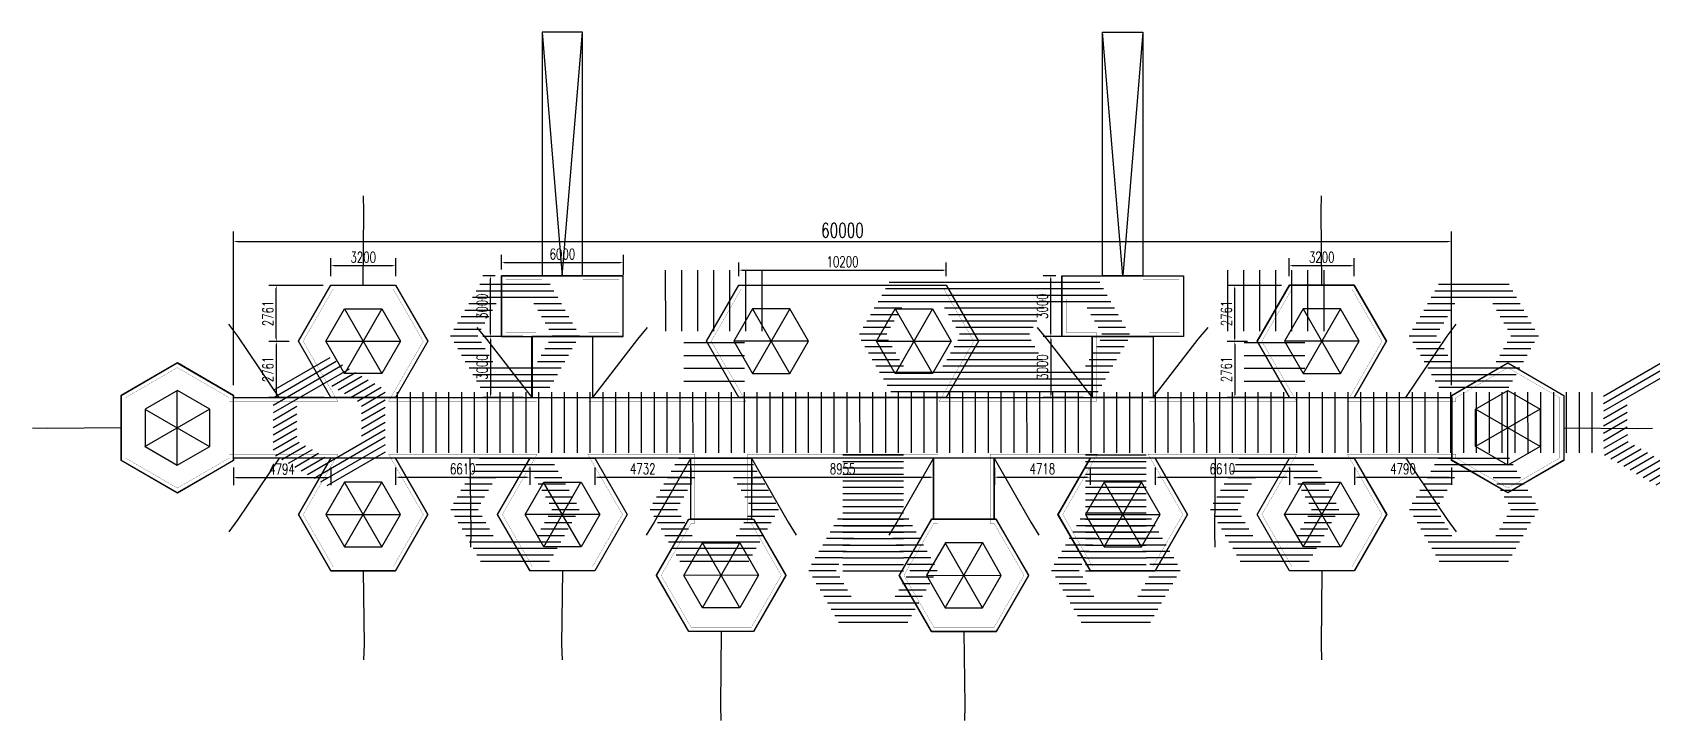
# Model space of a CAD drawing. Header units: millimetres. Extents: x -1825427 to -664413, y 1443096 to 1668257.
# Drawn here: x -1145655 to -1065862, y 1528404 to 1562336 of the extents above; entities that cross this region are included whole.
import ezdxf

# ---------------------------------------------------------------- set-up
doc = ezdxf.new("R2010")
doc.units = ezdxf.units.MM
doc.header["$LTSCALE"] = 10
doc.layers.get('0').update_dxf_attribs({"linetype": 'CONTINUOUS'})
doc.layers.get('DEFPOINTS').update_dxf_attribs({"linetype": 'CONTINUOUS'})
for name, color, linetype in [('1-A-铁板-实线', 7, 'CONTINUOUS'), ('TG_SUNTESTE', 7, 'CONTINUOUS'), ('W-PLASTIC_RAILINGS塑木栏杆', 6, 'CONTINUOUS'), ('W-STEEL_FRAME钢架', 3, 'CONTINUOUS'), ('景观-构筑物(需深化）', 214, 'CONTINUOUS')]:
    doc.layers.add(name, color=color, linetype=linetype)
doc.styles.add('STANDARD_T3', font='simplex.shx', dxfattribs={"width": 0.7, "bigfont": 'gbcbig.shx'})
doc.dimstyles.new('W&&150', dxfattribs={"dimtxt": 525, "dimasz": 150, "dimexe": 375, "dimexo": 450, "dimgap": 150, "dimtad": 1, "dimdec": 0, "dimzin": 0, "dimdsep": 46, "dimtxsty": 'STANDARD_T3', "dimcen": 0.09, "dimclrd": 1, "dimclre": 1, "dimclrt": 7, "dimazin": 2, "dimtfac": 1, "dimtdec": 0, "dimtix": 1, "dimtmove": 2, "dimatfit": 3, "dimfxl": 100, "dimtolj": 1, "dimtzin": 0, "dimarcsym": 0})
doc.dimstyles.new('W&&200', dxfattribs={"dimtxt": 700, "dimasz": 200, "dimexe": 500, "dimexo": 600, "dimgap": 200, "dimtad": 1, "dimdec": 0, "dimzin": 0, "dimdsep": 46, "dimtxsty": 'STANDARD_T3', "dimcen": 0.09, "dimclrd": 1, "dimclre": 1, "dimclrt": 7, "dimazin": 2, "dimtfac": 1, "dimtdec": 0, "dimtix": 1, "dimtmove": 2, "dimatfit": 3, "dimfxl": 100, "dimtolj": 1, "dimtzin": 0, "dimarcsym": 0})
pattern_1 = [(267.96823, (4079397.2, -1254973.9), (634.60079, -22.51308), [])]
pattern_2 = [(267.9682, (1604742.94, 1030192.98), (317.3004, -11.2565), [])]
pattern_3 = [(267.9682, (1609792.02, 1010845.88), (317.3004, -11.2565), [])]
pattern_4 = [(267.96823, (1612511.82, 1002894.45), (317.3004, -11.2565), [])]
pattern_5 = [(267.96823, (1612719.23, 1008740.77), (317.3004, -11.2565), [])]
pattern_6 = [(177.9682, (1600245.8, 1030352.5), (-28.141, -793.251), [])]

# ---------------------------------------------------------------- blocks, each defined once
blk = doc.blocks.new('mz')
blk.add_line((-3374, 1365), (-4060, 1670))
at = {"layer": 'DEFPOINTS', "color": 0}
blk.add_lwpolyline([(0, 0), (-3374, 1365)], dxfattribs=at)
blk = doc.blocks.new('*D2069')
at = {"layer": 'DEFPOINTS', "color": 0, "transparency": 16777216}
for p in [(-1075759, 1552026), (-1135759, 1544336, 5849), (-1075759, 1544336, 5849)]:
    blk.add_point(p, dxfattribs=at)
at = {"layer": 'W-STEEL_FRAME钢架', "color": 1, "lineweight": -2, "transparency": 16777216}
for p, q in [((-1135759, 1544936), (-1135759, 1552526)), ((-1135559, 1552026), (-1075959, 1552026)), ((-1075759, 1544936), (-1075759, 1552526))]:
    blk.add_line(p, q, dxfattribs=at)
at = {"layer": 'W-STEEL_FRAME钢架', "color": 1, "transparency": 16777216}
for points in [[(-1135559, 1552059), (-1135559, 1551992), (-1135759, 1552026)], [(-1075959, 1552059), (-1075959, 1551992), (-1075759, 1552026)]]:
    blk.add_solid(points, dxfattribs=at)
at = {"layer": 'W-STEEL_FRAME钢架', "color": 7, "transparency": 16777216, "insert": (-1105759, 1552576), "char_height": 700, "attachment_point": 5, "style": 'STANDARD_T3'}
blk.add_mtext('\\A1;60000', dxfattribs=at)
blk = doc.blocks.new('*D2007')
at = {"layer": 'DEFPOINTS', "color": 0, "transparency": 16777216}
for p in [(-1127763, 1550835), (-1130963, 1549859, 5849), (-1127763, 1549859, 5849)]:
    blk.add_point(p, dxfattribs=at)
at = {"layer": 'W-STEEL_FRAME钢架', "color": 1, "lineweight": -2, "transparency": 16777216}
for p, q in [((-1130963, 1550309), (-1130963, 1551210)), ((-1127763, 1550309), (-1127763, 1551210)), ((-1130813, 1550835), (-1127913, 1550835))]:
    blk.add_line(p, q, dxfattribs=at)
at = {"layer": 'W-STEEL_FRAME钢架', "color": 1, "transparency": 16777216}
for points in [[(-1130813, 1550860), (-1130813, 1550810), (-1130963, 1550835)], [(-1127913, 1550860), (-1127913, 1550810), (-1127763, 1550835)]]:
    blk.add_solid(points, dxfattribs=at)
at = {"layer": 'W-STEEL_FRAME钢架', "color": 7, "transparency": 16777216, "insert": (-1129363, 1551247), "char_height": 525, "attachment_point": 5, "style": 'STANDARD_T3'}
blk.add_mtext('\\A1;3200', dxfattribs=at)
blk = doc.blocks.new('*D2008')
at = {"layer": 'DEFPOINTS', "color": 0, "transparency": 16777216}
for p in [(-1133644, 1549859), (-1130886, 1549859, 5849), (-1132563, 1547097, 5849)]:
    blk.add_point(p, dxfattribs=at)
at = {"layer": 'W-STEEL_FRAME钢架', "color": 1, "lineweight": -2, "transparency": 16777216}
for p, q in [((-1131336, 1549859), (-1134019, 1549859)), ((-1133644, 1547247), (-1133644, 1549709)), ((-1133013, 1547097), (-1134019, 1547097))]:
    blk.add_line(p, q, dxfattribs=at)
at = {"layer": 'W-STEEL_FRAME钢架', "color": 1, "transparency": 16777216}
for points in [[(-1133669, 1549709), (-1133619, 1549709), (-1133644, 1549859)], [(-1133669, 1547247), (-1133619, 1547247), (-1133644, 1547097)]]:
    blk.add_solid(points, dxfattribs=at)
at = {"layer": 'W-STEEL_FRAME钢架', "color": 7, "transparency": 16777216, "insert": (-1134057, 1548478), "char_height": 525, "attachment_point": 5, "rotation": 90, "style": 'STANDARD_T3'}
blk.add_mtext('\\A1;2761', dxfattribs=at)
blk = doc.blocks.new('*D2009')
at = {"layer": 'DEFPOINTS', "color": 0, "transparency": 16777216}
for p in [(-1132563, 1547097, 5849), (-1133644, 1544336), (-1130837, 1544336, 5849)]:
    blk.add_point(p, dxfattribs=at)
at = {"layer": 'W-STEEL_FRAME钢架', "color": 1, "lineweight": -2, "transparency": 16777216}
for p, q in [((-1133013, 1547097), (-1134019, 1547097)), ((-1133644, 1546947), (-1133644, 1544486)), ((-1131287, 1544336), (-1134019, 1544336))]:
    blk.add_line(p, q, dxfattribs=at)
at = {"layer": 'W-STEEL_FRAME钢架', "color": 1, "transparency": 16777216}
for points in [[(-1133669, 1546947), (-1133619, 1546947), (-1133644, 1547097)], [(-1133669, 1544486), (-1133619, 1544486), (-1133644, 1544336)]]:
    blk.add_solid(points, dxfattribs=at)
at = {"layer": 'W-STEEL_FRAME钢架', "color": 7, "transparency": 16777216, "insert": (-1134057, 1545717), "char_height": 525, "attachment_point": 5, "rotation": 90, "style": 'STANDARD_T3'}
blk.add_mtext('\\A1;2761', dxfattribs=at)
blk = doc.blocks.new('*D2010')
at = {"layer": 'DEFPOINTS', "color": 0, "transparency": 16777216}
for p in [(-1121052, 1547336, 5849), (-1123095, 1544336), (-1121039, 1544336, 5849)]:
    blk.add_point(p, dxfattribs=at)
at = {"layer": 'W-STEEL_FRAME钢架', "color": 1, "lineweight": -2, "transparency": 16777216}
for p, q in [((-1121502, 1547336), (-1123470, 1547336)), ((-1123095, 1547186), (-1123095, 1544486)), ((-1121489, 1544336), (-1123470, 1544336))]:
    blk.add_line(p, q, dxfattribs=at)
at = {"layer": 'W-STEEL_FRAME钢架', "color": 1, "transparency": 16777216}
for points in [[(-1123120, 1547186), (-1123070, 1547186), (-1123095, 1547336)], [(-1123120, 1544486), (-1123070, 1544486), (-1123095, 1544336)]]:
    blk.add_solid(points, dxfattribs=at)
at = {"layer": 'W-STEEL_FRAME钢架', "color": 7, "transparency": 16777216, "insert": (-1123508, 1545836), "char_height": 525, "attachment_point": 5, "rotation": 90, "style": 'STANDARD_T3'}
blk.add_mtext('\\A1;3000', dxfattribs=at)
blk = doc.blocks.new('*D2011')
at = {"layer": 'DEFPOINTS', "color": 0, "transparency": 16777216}
for p in [(-1123095, 1550336), (-1122408, 1550336, 5849), (-1122486, 1547336)]:
    blk.add_point(p, dxfattribs=at)
at = {"layer": 'W-STEEL_FRAME钢架', "color": 1, "lineweight": -2, "transparency": 16777216}
for p, q in [((-1122858, 1550336), (-1123470, 1550336)), ((-1123095, 1547486), (-1123095, 1550186)), ((-1122936, 1547336), (-1123470, 1547336))]:
    blk.add_line(p, q, dxfattribs=at)
at = {"layer": 'W-STEEL_FRAME钢架', "color": 1, "transparency": 16777216}
for points in [[(-1123120, 1550186), (-1123070, 1550186), (-1123095, 1550336)], [(-1123120, 1547486), (-1123070, 1547486), (-1123095, 1547336)]]:
    blk.add_solid(points, dxfattribs=at)
at = {"layer": 'W-STEEL_FRAME钢架', "color": 7, "transparency": 16777216, "insert": (-1123508, 1548836), "char_height": 525, "attachment_point": 5, "rotation": 90, "style": 'STANDARD_T3'}
blk.add_mtext('\\A1;3000', dxfattribs=at)
blk = doc.blocks.new('*D2012')
at = {"layer": 'DEFPOINTS', "color": 0, "transparency": 16777216}
for p in [(-1116552, 1550992), (-1122552, 1550189, 5849), (-1116552, 1549935, 5849)]:
    blk.add_point(p, dxfattribs=at)
at = {"layer": 'W-STEEL_FRAME钢架', "color": 1, "lineweight": -2, "transparency": 16777216}
for p, q in [((-1122552, 1550639), (-1122552, 1551367)), ((-1116552, 1550385), (-1116552, 1551367)), ((-1122402, 1550992), (-1116702, 1550992))]:
    blk.add_line(p, q, dxfattribs=at)
at = {"layer": 'W-STEEL_FRAME钢架', "color": 1, "transparency": 16777216}
for points in [[(-1122402, 1551017), (-1122402, 1550967), (-1122552, 1550992)], [(-1116702, 1551017), (-1116702, 1550967), (-1116552, 1550992)]]:
    blk.add_solid(points, dxfattribs=at)
at = {"layer": 'W-STEEL_FRAME钢架', "color": 7, "transparency": 16777216, "insert": (-1119552, 1551404), "char_height": 525, "attachment_point": 5, "style": 'STANDARD_T3'}
blk.add_mtext('\\A1;6000', dxfattribs=at)
blk = doc.blocks.new('*D2013')
at = {"layer": 'DEFPOINTS', "color": 0, "transparency": 16777216}
for p in [(-1100657, 1550614), (-1110857, 1549859, 5849), (-1100657, 1549859, 5849)]:
    blk.add_point(p, dxfattribs=at)
at = {"layer": 'W-STEEL_FRAME钢架', "color": 1, "lineweight": -2, "transparency": 16777216}
for p, q in [((-1110857, 1550309), (-1110857, 1550989)), ((-1110707, 1550614), (-1100807, 1550614)), ((-1100657, 1550309), (-1100657, 1550989))]:
    blk.add_line(p, q, dxfattribs=at)
at = {"layer": 'W-STEEL_FRAME钢架', "color": 1, "transparency": 16777216}
for points in [[(-1110707, 1550639), (-1110707, 1550589), (-1110857, 1550614)], [(-1100807, 1550639), (-1100807, 1550589), (-1100657, 1550614)]]:
    blk.add_solid(points, dxfattribs=at)
at = {"layer": 'W-STEEL_FRAME钢架', "color": 7, "transparency": 16777216, "insert": (-1105757, 1551027), "char_height": 525, "attachment_point": 5, "style": 'STANDARD_T3'}
blk.add_mtext('\\A1;10200', dxfattribs=at)
blk = doc.blocks.new('*D2014')
at = {"layer": 'DEFPOINTS', "color": 0, "transparency": 16777216}
for p in [(-1080557, 1550835), (-1083757, 1549859, 5849), (-1080557, 1549859, 5849)]:
    blk.add_point(p, dxfattribs=at)
at = {"layer": 'W-STEEL_FRAME钢架', "color": 1, "lineweight": -2, "transparency": 16777216}
for p, q in [((-1083757, 1550309), (-1083757, 1551210)), ((-1080557, 1550309), (-1080557, 1551210)), ((-1083607, 1550835), (-1080707, 1550835))]:
    blk.add_line(p, q, dxfattribs=at)
at = {"layer": 'W-STEEL_FRAME钢架', "color": 1, "transparency": 16777216}
for points in [[(-1083607, 1550860), (-1083607, 1550810), (-1083757, 1550835)], [(-1080707, 1550860), (-1080707, 1550810), (-1080557, 1550835)]]:
    blk.add_solid(points, dxfattribs=at)
at = {"layer": 'W-STEEL_FRAME钢架', "color": 7, "transparency": 16777216, "insert": (-1082157, 1551247), "char_height": 525, "attachment_point": 5, "style": 'STANDARD_T3'}
blk.add_mtext('\\A1;3200', dxfattribs=at)
blk = doc.blocks.new('*D2015')
at = {"layer": 'DEFPOINTS', "color": 0, "transparency": 16777216}
for p in [(-1086438, 1549859), (-1083680, 1549859, 5849), (-1085355, 1547098, 5849)]:
    blk.add_point(p, dxfattribs=at)
at = {"layer": 'W-STEEL_FRAME钢架', "color": 1, "lineweight": -2, "transparency": 16777216}
for p, q in [((-1084130, 1549859), (-1086813, 1549859)), ((-1086438, 1547248), (-1086438, 1549709)), ((-1085805, 1547098), (-1086813, 1547098))]:
    blk.add_line(p, q, dxfattribs=at)
at = {"layer": 'W-STEEL_FRAME钢架', "color": 1, "transparency": 16777216}
for points in [[(-1086463, 1549709), (-1086413, 1549709), (-1086438, 1549859)], [(-1086463, 1547248), (-1086413, 1547248), (-1086438, 1547098)]]:
    blk.add_solid(points, dxfattribs=at)
at = {"layer": 'W-STEEL_FRAME钢架', "color": 7, "transparency": 16777216, "insert": (-1086851, 1548478), "char_height": 525, "attachment_point": 5, "rotation": 90, "style": 'STANDARD_T3'}
blk.add_mtext('\\A1;2761', dxfattribs=at)
blk = doc.blocks.new('*D2016')
at = {"layer": 'DEFPOINTS', "color": 0, "transparency": 16777216}
for p in [(-1085355, 1547098, 5849), (-1086438, 1544337), (-1083631, 1544337, 5849)]:
    blk.add_point(p, dxfattribs=at)
at = {"layer": 'W-STEEL_FRAME钢架', "color": 1, "lineweight": -2, "transparency": 16777216}
for p, q in [((-1085805, 1547098), (-1086813, 1547098)), ((-1086438, 1546948), (-1086438, 1544487)), ((-1084081, 1544337), (-1086813, 1544337))]:
    blk.add_line(p, q, dxfattribs=at)
at = {"layer": 'W-STEEL_FRAME钢架', "color": 1, "transparency": 16777216}
for points in [[(-1086463, 1546948), (-1086413, 1546948), (-1086438, 1547098)], [(-1086463, 1544487), (-1086413, 1544487), (-1086438, 1544337)]]:
    blk.add_solid(points, dxfattribs=at)
at = {"layer": 'W-STEEL_FRAME钢架', "color": 7, "transparency": 16777216, "insert": (-1086851, 1545717), "char_height": 525, "attachment_point": 5, "rotation": 90, "style": 'STANDARD_T3'}
blk.add_mtext('\\A1;2761', dxfattribs=at)
blk = doc.blocks.new('*D2017')
at = {"layer": 'DEFPOINTS', "color": 0, "transparency": 16777216}
for p in [(-1093454, 1547337, 5849), (-1095497, 1544337), (-1093440, 1544337, 5849)]:
    blk.add_point(p, dxfattribs=at)
at = {"layer": 'W-STEEL_FRAME钢架', "color": 1, "lineweight": -2, "transparency": 16777216}
for p, q in [((-1093904, 1547337), (-1095872, 1547337)), ((-1095497, 1547187), (-1095497, 1544487)), ((-1093890, 1544337), (-1095872, 1544337))]:
    blk.add_line(p, q, dxfattribs=at)
at = {"layer": 'W-STEEL_FRAME钢架', "color": 1, "transparency": 16777216}
for points in [[(-1095522, 1547187), (-1095472, 1547187), (-1095497, 1547337)], [(-1095522, 1544487), (-1095472, 1544487), (-1095497, 1544337)]]:
    blk.add_solid(points, dxfattribs=at)
at = {"layer": 'W-STEEL_FRAME钢架', "color": 7, "transparency": 16777216, "insert": (-1095910, 1545837), "char_height": 525, "attachment_point": 5, "rotation": 90, "style": 'STANDARD_T3'}
blk.add_mtext('\\A1;3000', dxfattribs=at)
blk = doc.blocks.new('*D2018')
at = {"layer": 'DEFPOINTS', "color": 0, "transparency": 16777216}
for p in [(-1095497, 1550337), (-1094809, 1550337, 5849), (-1094888, 1547337)]:
    blk.add_point(p, dxfattribs=at)
at = {"layer": 'W-STEEL_FRAME钢架', "color": 1, "lineweight": -2, "transparency": 16777216}
for p, q in [((-1095259, 1550337), (-1095872, 1550337)), ((-1095497, 1547487), (-1095497, 1550187)), ((-1095338, 1547337), (-1095872, 1547337))]:
    blk.add_line(p, q, dxfattribs=at)
at = {"layer": 'W-STEEL_FRAME钢架', "color": 1, "transparency": 16777216}
for points in [[(-1095522, 1550187), (-1095472, 1550187), (-1095497, 1550337)], [(-1095522, 1547487), (-1095472, 1547487), (-1095497, 1547337)]]:
    blk.add_solid(points, dxfattribs=at)
at = {"layer": 'W-STEEL_FRAME钢架', "color": 7, "transparency": 16777216, "insert": (-1095910, 1548837), "char_height": 525, "attachment_point": 5, "rotation": 90, "style": 'STANDARD_T3'}
blk.add_mtext('\\A1;3000', dxfattribs=at)
blk = doc.blocks.new('*D2041')
at = {"layer": 'DEFPOINTS', "color": 0, "transparency": 16777216}
for p in [(-1135759, 1541336, 5849), (-1130965, 1541336, 5849), (-1130965, 1540394)]:
    blk.add_point(p, dxfattribs=at)
at = {"layer": 'W-STEEL_FRAME钢架', "color": 1, "lineweight": -2, "transparency": 16777216}
for p, q in [((-1135759, 1540886), (-1135759, 1540019)), ((-1130965, 1540886), (-1130965, 1540019)), ((-1135609, 1540394), (-1131115, 1540394))]:
    blk.add_line(p, q, dxfattribs=at)
at = {"layer": 'W-STEEL_FRAME钢架', "color": 1, "transparency": 16777216}
for points in [[(-1135609, 1540419), (-1135609, 1540369), (-1135759, 1540394)], [(-1131115, 1540419), (-1131115, 1540369), (-1130965, 1540394)]]:
    blk.add_solid(points, dxfattribs=at)
at = {"layer": 'W-STEEL_FRAME钢架', "color": 7, "transparency": 16777216, "insert": (-1133362, 1540806), "char_height": 525, "attachment_point": 5, "style": 'STANDARD_T3'}
blk.add_mtext('\\A1;4794', dxfattribs=at)
blk = doc.blocks.new('*D2042')
at = {"layer": 'DEFPOINTS', "color": 0, "transparency": 16777216}
for p in [(-1127765, 1541336, 5849), (-1121155, 1541336, 5849), (-1121155, 1540404)]:
    blk.add_point(p, dxfattribs=at)
at = {"layer": 'W-STEEL_FRAME钢架', "color": 1, "lineweight": -2, "transparency": 16777216}
for p, q in [((-1127765, 1540886), (-1127765, 1540029)), ((-1121155, 1540886), (-1121155, 1540029)), ((-1127615, 1540404), (-1121305, 1540404))]:
    blk.add_line(p, q, dxfattribs=at)
at = {"layer": 'W-STEEL_FRAME钢架', "color": 1, "transparency": 16777216}
for points in [[(-1127615, 1540429), (-1127615, 1540379), (-1127765, 1540404)], [(-1121305, 1540429), (-1121305, 1540379), (-1121155, 1540404)]]:
    blk.add_solid(points, dxfattribs=at)
at = {"layer": 'W-STEEL_FRAME钢架', "color": 7, "transparency": 16777216, "insert": (-1124460, 1540816), "char_height": 525, "attachment_point": 5, "style": 'STANDARD_T3'}
blk.add_mtext('\\A1;6610', dxfattribs=at)
blk = doc.blocks.new('*D2043')
at = {"layer": 'DEFPOINTS', "color": 0, "transparency": 16777216}
for p in [(-1110230, 1541336, 1834011849), (-1101275, 1541336, 5849), (-1101275, 1540404)]:
    blk.add_point(p, dxfattribs=at)
at = {"layer": 'W-STEEL_FRAME钢架', "color": 1, "lineweight": -2, "transparency": 16777216}
for p, q in [((-1110230, 1540886), (-1110230, 1540029)), ((-1101275, 1540886), (-1101275, 1540029)), ((-1110080, 1540404), (-1101425, 1540404))]:
    blk.add_line(p, q, dxfattribs=at)
at = {"layer": 'W-STEEL_FRAME钢架', "color": 1, "transparency": 16777216}
for points in [[(-1110080, 1540429), (-1110080, 1540379), (-1110230, 1540404)], [(-1101425, 1540429), (-1101425, 1540379), (-1101275, 1540404)]]:
    blk.add_solid(points, dxfattribs=at)
at = {"layer": 'W-STEEL_FRAME钢架', "color": 7, "transparency": 16777216, "insert": (-1105753, 1540816), "char_height": 525, "attachment_point": 5, "style": 'STANDARD_T3'}
blk.add_mtext('\\A1;8955', dxfattribs=at)
blk = doc.blocks.new('*D2044')
at = {"layer": 'DEFPOINTS', "color": 0, "transparency": 16777216}
for p in [(-1098275, 1541336, 5849), (-1093557, 1541336, 5849), (-1093557, 1540404)]:
    blk.add_point(p, dxfattribs=at)
at = {"layer": 'W-STEEL_FRAME钢架', "color": 1, "lineweight": -2, "transparency": 16777216}
for p, q in [((-1098275, 1540886), (-1098275, 1540029)), ((-1093557, 1540886), (-1093557, 1540029)), ((-1098125, 1540404), (-1093707, 1540404))]:
    blk.add_line(p, q, dxfattribs=at)
at = {"layer": 'W-STEEL_FRAME钢架', "color": 1, "transparency": 16777216}
for points in [[(-1098125, 1540429), (-1098125, 1540379), (-1098275, 1540404)], [(-1093707, 1540429), (-1093707, 1540379), (-1093557, 1540404)]]:
    blk.add_solid(points, dxfattribs=at)
at = {"layer": 'W-STEEL_FRAME钢架', "color": 7, "transparency": 16777216, "insert": (-1095916, 1540816), "char_height": 525, "attachment_point": 5, "style": 'STANDARD_T3'}
blk.add_mtext('\\A1;4718', dxfattribs=at)
blk = doc.blocks.new('*D2045')
at = {"layer": 'DEFPOINTS', "color": 0, "transparency": 16777216}
for p in [(-1090358, 1541336, 5849), (-1083747, 1541336, 5849), (-1083747, 1540404)]:
    blk.add_point(p, dxfattribs=at)
at = {"layer": 'W-STEEL_FRAME钢架', "color": 1, "lineweight": -2, "transparency": 16777216}
for p, q in [((-1090358, 1540886), (-1090358, 1540029)), ((-1083747, 1540886), (-1083747, 1540029)), ((-1090208, 1540404), (-1083897, 1540404))]:
    blk.add_line(p, q, dxfattribs=at)
at = {"layer": 'W-STEEL_FRAME钢架', "color": 1, "transparency": 16777216}
for points in [[(-1090208, 1540429), (-1090208, 1540379), (-1090358, 1540404)], [(-1083897, 1540429), (-1083897, 1540379), (-1083747, 1540404)]]:
    blk.add_solid(points, dxfattribs=at)
at = {"layer": 'W-STEEL_FRAME钢架', "color": 7, "transparency": 16777216, "insert": (-1087052, 1540816), "char_height": 525, "attachment_point": 5, "style": 'STANDARD_T3'}
blk.add_mtext('\\A1;6610', dxfattribs=at)
blk = doc.blocks.new('*D2046')
at = {"layer": 'DEFPOINTS', "color": 0, "transparency": 16777216}
for p in [(-1080548, 1541336, 5849), (-1075758, 1541336, 5849), (-1075758, 1540404)]:
    blk.add_point(p, dxfattribs=at)
at = {"layer": 'W-STEEL_FRAME钢架', "color": 1, "lineweight": -2, "transparency": 16777216}
for p, q in [((-1080548, 1540886), (-1080548, 1540029)), ((-1075758, 1540886), (-1075758, 1540029)), ((-1080398, 1540404), (-1075908, 1540404))]:
    blk.add_line(p, q, dxfattribs=at)
at = {"layer": 'W-STEEL_FRAME钢架', "color": 1, "transparency": 16777216}
for points in [[(-1080398, 1540429), (-1080398, 1540379), (-1080548, 1540404)], [(-1075908, 1540429), (-1075908, 1540379), (-1075758, 1540404)]]:
    blk.add_solid(points, dxfattribs=at)
at = {"layer": 'W-STEEL_FRAME钢架', "color": 7, "transparency": 16777216, "insert": (-1078153, 1540816), "char_height": 525, "attachment_point": 5, "style": 'STANDARD_T3'}
blk.add_mtext('\\A1;4790', dxfattribs=at)
blk = doc.blocks.new('*D2076')
at = {"layer": 'DEFPOINTS', "color": 0, "transparency": 16777216}
for p in [(-1117963, 1541336, 4102), (-1113230, 1541338, 5849), (-1113230, 1540404)]:
    blk.add_point(p, dxfattribs=at)
at = {"layer": 'W-STEEL_FRAME钢架', "color": 1, "lineweight": -2, "transparency": 16777216}
for p, q in [((-1117963, 1540886), (-1117963, 1540029)), ((-1113230, 1540888), (-1113230, 1540029)), ((-1117813, 1540404), (-1113380, 1540404))]:
    blk.add_line(p, q, dxfattribs=at)
at = {"layer": 'W-STEEL_FRAME钢架', "color": 1, "transparency": 16777216}
for points in [[(-1117813, 1540429), (-1117813, 1540379), (-1117963, 1540404)], [(-1113380, 1540429), (-1113380, 1540379), (-1113230, 1540404)]]:
    blk.add_solid(points, dxfattribs=at)
at = {"layer": 'W-STEEL_FRAME钢架', "color": 7, "transparency": 16777216, "insert": (-1115597, 1540816), "char_height": 525, "attachment_point": 5, "style": 'STANDARD_T3'}
blk.add_mtext('\\A1;4732', dxfattribs=at)

msp = doc.modelspace()

# ---------------------------------------------------------------- hatches: boundary and pattern name
at = {"extrusion": (0.085829, 0.003056, 0.996305)}
h = msp.add_hatch(dxfattribs=at)
h.set_pattern_fill('ANSI31', color=30, scale=200, angle=222.968229)
h.set_pattern_definition(pattern_5)
h.paths.add_polyline_path([(1589029.1, 1068370.3), (1586202.9, 1066869.6), (1583490.1, 1068566.8), (1583603.5, 1071764.8), (1586429.8, 1073265.6), (1589142.6, 1071568.3)])
h.paths.add_polyline_path([(1586379.6, 1071911.8), (1587945.1, 1070934.9), (1587881.8, 1069090.7), (1586253.1, 1068223.3), (1584687.6, 1069200.2), (1584750.8, 1071044.4)], flags=16)
h = msp.add_hatch(dxfattribs=at)
h.set_pattern_fill('ANSI31', color=30, scale=500, angle=132.968229)
h.set_pattern_definition(pattern_6)
h.paths.add_polyline_path([(1586302.2, 1063217.5), (1586089.5, 1057221.3), (1589087.6, 1057114.9), (1589300.3, 1063111.2)])
h = msp.add_hatch(dxfattribs=at)
h.set_pattern_fill('ANSI31', color=30, scale=200, angle=222.968229)
h.set_pattern_definition([(267.9682, (1600245.77, 1030352.52), (317.3004, -11.2565), [])])
h.paths.add_polyline_path([(1588064.2, 1041169.2), (1585237.9, 1039668.4), (1582525.1, 1041365.7), (1582888.3, 1051603.3), (1585714.5, 1053104), (1588427.3, 1051406.8)])
h.paths.add_polyline_path([(1585414.6, 1044710.6), (1586980.1, 1043733.8), (1586916.9, 1041889.6), (1585288.1, 1041022.2), (1583722.6, 1041999.1), (1583785.8, 1043843.3)], flags=16)
h.paths.add_polyline_path([(1585533.5, 1048062), (1587164.3, 1048925.5), (1587231.9, 1050769.5), (1585668.7, 1051750.1), (1584037.9, 1050886.6), (1583970.3, 1049042.6)], flags=16)
h = msp.add_hatch(dxfattribs=at)
h.set_pattern_fill('ANSI31', color=30, scale=500, angle=132.968229)
h.set_pattern_definition(pattern_6)
h.paths.add_polyline_path([(1585107.4, 1029538.7), (1585320.1, 1035534.9), (1588318.2, 1035428.6), (1588105.5, 1029432.4)])
h = msp.add_hatch(dxfattribs=at)
h.set_pattern_fill('ANSI31', color=30, scale=200, angle=222.968229)
h.set_pattern_definition(pattern_5)
h.paths.add_polyline_path([(1587462.4, 1024205.7), (1584749.5, 1025902.9), (1581923.3, 1024402.2), (1581809.8, 1021204.2), (1584522.6, 1019506.9), (1587348.9, 1021007.7)])
h.paths.add_polyline_path([(1584568.5, 1020860.9), (1586199.3, 1021724.3), (1586266.9, 1023568.4), (1584703.7, 1024549), (1583072.9, 1023685.5), (1583005.3, 1021841.4)], flags=16)
h = msp.add_hatch(dxfattribs=at)
h.set_pattern_fill('ANSI31', color=30, scale=200, angle=222.968229)
h.set_pattern_definition(pattern_1)
h.paths.add_polyline_path([(1583250.9, 1061824.8), (1583144.5, 1058826.7), (1586142.6, 1058720.4), (1586249, 1061718.5)])
h = msp.add_hatch(dxfattribs=at)
h.set_pattern_fill('ANSI31', color=30, scale=200, angle=222.968229)
h.set_pattern_definition(pattern_1)
h.paths.add_polyline_path([(1582162.5, 1031144.1), (1582268.8, 1034142.3), (1585266.9, 1034035.9), (1585160.6, 1031037.8)])
h = msp.add_hatch(dxfattribs=at)
h.set_pattern_fill('ANSI31', color=30, scale=200, angle=252.968229)
h.set_pattern_definition([(297.96823, (1618897.34, 1019852.1), (280.4185, 148.9017), [])])
h.paths.add_polyline_path([(1579175.4, 1079512.3), (1580676.2, 1076686.1), (1583874.2, 1076572.6), (1585571.4, 1079285.4), (1584070.7, 1082111.7), (1580872.7, 1082225.1)])
h.paths.add_polyline_path([(1583354, 1080962.1), (1581509.9, 1081029.7), (1580529.4, 1079466.5), (1581392.9, 1077835.7), (1583236.9, 1077768.1), (1584217.5, 1079331.3)], flags=16)
h = msp.add_hatch(dxfattribs=at)
h.set_pattern_fill('ANSI31', color=30, scale=200, angle=252.968229)
h.set_pattern_definition([(297.9682, (1618889.44, 1019631.05), (280.4185, 148.9017), [])])
h.paths.add_polyline_path([(1576843.8, 1013789.9), (1578541.1, 1016502.7), (1581739, 1016389.3), (1583239.8, 1013563), (1581542.5, 1010850.2), (1578344.6, 1010963.7)])
h.paths.add_polyline_path([(1580909.1, 1012047.7), (1579064.9, 1012111), (1578197.6, 1013739.7), (1579174.5, 1015305.2), (1581018.7, 1015242), (1581886, 1013613.2)], flags=16)
h = msp.add_hatch(dxfattribs=at)
h.set_pattern_fill('ANSI31', color=30, scale=200, angle=132.968229)
h.set_pattern_definition([(177.968229, (-214577.27, 5776278.66), (-22.513075, -634.60079), [])])
h.paths.add_polyline_path([(1578641, 1016499.2), (1580776.1, 1076682.5), (1583774.2, 1076576.1), (1581639.1, 1016392.8)])
h = msp.add_hatch(dxfattribs=at)
h.set_pattern_fill('ANSI31', color=30, scale=200, angle=222.968229)
h.set_pattern_definition(pattern_5)
h.paths.add_polyline_path([(1574952.9, 1068869.7), (1577665.7, 1067172.4), (1580492, 1068673.2), (1580605.4, 1071871.2), (1577892.6, 1073568.4), (1575066.3, 1072067.7)])
h.paths.add_polyline_path([(1577846.7, 1072214.5), (1576215.9, 1071351), (1576148.3, 1069506.9), (1577711.5, 1068526.4), (1579342.3, 1069389.9), (1579409.9, 1071233.9)], flags=16)
h = msp.add_hatch(dxfattribs=at)
h.set_pattern_fill('ANSI31', color=30, scale=200, angle=222.968229)
h.set_pattern_definition(pattern_4)
h.paths.add_polyline_path([(1574717.2, 1062227.6), (1577543.5, 1063728.4), (1580256.3, 1062031.1), (1580142.9, 1058833.1), (1577316.6, 1057332.4), (1574603.8, 1059029.7)])
h.paths.add_polyline_path([(1577366.8, 1058686.2), (1575801.3, 1059663.1), (1575864.5, 1061507.3), (1577493.3, 1062374.6), (1579058.8, 1061397.7), (1578995.6, 1059553.5)], flags=16)
h = msp.add_hatch(dxfattribs=at)
h.set_pattern_fill('ANSI31', color=30, scale=200, angle=222.968229)
h.set_pattern_definition(pattern_2)
h.paths.add_polyline_path([(1579974.5, 1054086.1), (1579868.1, 1051088), (1573871.9, 1051300.7), (1573978.2, 1054298.9)])
h = msp.add_hatch(dxfattribs=at)
h.set_pattern_fill('ANSI31', color=30, scale=200, angle=222.968229)
h.set_pattern_definition(pattern_2)
h.paths.add_polyline_path([(1579442.7, 1039095.6), (1579549, 1042093.7), (1573552.8, 1042306.4), (1573446.4, 1039308.3)])
h = msp.add_hatch(dxfattribs=at)
h.set_pattern_fill('ANSI31', color=30, scale=200, angle=222.968229)
h.set_pattern_definition(pattern_4)
h.paths.add_polyline_path([(1573621.7, 1031347.1), (1576334.5, 1029649.8), (1579160.8, 1031150.6), (1579274.3, 1034348.6), (1576561.4, 1036045.8), (1573735.2, 1034545.1)])
h.paths.add_polyline_path([(1576515.6, 1034691.9), (1574884.8, 1033828.4), (1574817.2, 1031984.3), (1576380.4, 1031003.7), (1578011.2, 1031867.2), (1578078.8, 1033711.3)], flags=16)
h = msp.add_hatch(dxfattribs=at)
h.set_pattern_fill('ANSI31', color=30, scale=200, angle=222.968229)
h.set_pattern_definition(pattern_5)
h.paths.add_polyline_path([(1573386.1, 1024705), (1576212.4, 1026205.8), (1578925.2, 1024508.5), (1578811.7, 1021310.5), (1575985.4, 1019809.8), (1573272.6, 1021507)])
h.paths.add_polyline_path([(1576035.7, 1021163.6), (1574470.1, 1022140.4), (1574533.4, 1023984.7), (1576162.1, 1024852), (1577727.7, 1023875.1), (1577664.4, 1022030.9)], flags=16)
h = msp.add_hatch(dxfattribs=at)
h.set_pattern_fill('ANSI31', color=30, scale=200, angle=222.968229)
h.set_pattern_definition(pattern_3)
h.paths.add_polyline_path([(1571440.8, 1054488.9), (1574267.1, 1055989.7), (1576979.9, 1054292.4), (1576866.4, 1051094.4), (1574040.2, 1049593.7), (1571327.4, 1051290.9)])
h.paths.add_polyline_path([(1574090.4, 1050947.5), (1572524.9, 1051924.4), (1572588.1, 1053768.6), (1574216.9, 1054635.9), (1575782.4, 1053659), (1575719.1, 1051814.8)], flags=16)
h = msp.add_hatch(dxfattribs=at)
h.set_pattern_fill('ANSI31', color=30, scale=200, angle=222.968229)
h.set_pattern_definition(pattern_3)
h.paths.add_polyline_path([(1570901.9, 1039298.5), (1573614.7, 1037601.2), (1576441, 1039102), (1576554.4, 1042300), (1573841.6, 1043997.2), (1571015.4, 1042496.5)])
h.paths.add_polyline_path([(1573795.8, 1042643.3), (1572165, 1041779.8), (1572097.4, 1039935.8), (1573660.6, 1038955.2), (1575291.4, 1039818.7), (1575359, 1041662.7)], flags=16)

# ---------------------------------------------------------------- linework, layer by layer
at = {"color": 4, "extrusion": (0.085829, 0.003056, 0.996305), "elevation": -87156.8}
for points in [[(1589158.5, 1059113.7), (1601150.9, 1058688.2), (1601221.9, 1060687), (1589229.4, 1061112.4)], [(1588247.3, 1033429.8), (1600239.8, 1033004.4), (1600168.9, 1031005.7), (1588176.4, 1031431.1)]]:
    msp.add_lwpolyline(points, close=True, dxfattribs=at)
for points in [[(1601221.9, 1060687), (1589193.9, 1060113.1), (1601150.9, 1058688.2)], [(1600168.9, 1031005.7), (1588211.9, 1032430.5), (1600239.8, 1033004.4)]]:
    msp.add_lwpolyline(points, dxfattribs=at)
at = {"extrusion": (0.085829, 0.003056, 0.996305), "elevation": -87156.8, "flags": 128}
for points in [[(1589029.1, 1068370.3), (1586202.9, 1066869.6), (1583490.1, 1068566.8), (1583603.5, 1071764.8), (1586429.8, 1073265.6), (1589142.6, 1071568.3)], [(1588064.2, 1041169.2), (1585237.9, 1039668.4), (1582525.1, 1041365.7), (1582888.3, 1051603.3), (1585714.5, 1053104), (1588427.3, 1051406.8)], [(1587462.4, 1024205.7), (1584749.5, 1025902.9), (1581923.3, 1024402.2), (1581809.8, 1021204.2), (1584522.6, 1019506.9), (1587348.9, 1021007.7)], [(1579175.4, 1079512.3), (1580676.2, 1076686.1), (1583874.2, 1076572.6), (1585571.4, 1079285.4), (1584070.7, 1082111.7), (1580872.7, 1082225.1)], [(1576843.8, 1013789.9), (1578541.1, 1016502.7), (1581739, 1016389.3), (1583239.8, 1013563), (1581542.5, 1010850.2), (1578344.6, 1010963.7)], [(1574952.9, 1068869.7), (1577665.7, 1067172.4), (1580492, 1068673.2), (1580605.4, 1071871.2), (1577892.6, 1073568.4), (1575066.3, 1072067.7)], [(1574717.2, 1062227.6), (1577543.5, 1063728.4), (1580256.3, 1062031.1), (1580142.9, 1058833.1), (1577316.6, 1057332.4), (1574603.8, 1059029.7)], [(1573621.7, 1031347.1), (1576334.5, 1029649.8), (1579160.8, 1031150.6), (1579274.3, 1034348.6), (1576561.4, 1036045.8), (1573735.2, 1034545.1)], [(1573386.1, 1024705), (1576212.4, 1026205.8), (1578925.2, 1024508.5), (1578811.7, 1021310.5), (1575985.4, 1019809.8), (1573272.6, 1021507)], [(1571440.8, 1054488.9), (1574267.1, 1055989.7), (1576979.9, 1054292.4), (1576866.4, 1051094.4), (1574040.2, 1049593.7), (1571327.4, 1051290.9)], [(1570901.9, 1039298.5), (1573614.7, 1037601.2), (1576441, 1039102), (1576554.4, 1042300), (1573841.6, 1043997.2), (1571015.4, 1042496.5)]]:
    msp.add_lwpolyline(points, close=True, dxfattribs=at)
at = {"extrusion": (0.085829, 0.003056, 0.996305), "elevation": -87156.8}
for points in [[(1586302.2, 1063217.5), (1586089.5, 1057221.3), (1589087.6, 1057114.9), (1589300.3, 1063111.2)], [(1585107.4, 1029538.7), (1585320.1, 1035534.9), (1588318.2, 1035428.6), (1588105.5, 1029432.4)]]:
    msp.add_lwpolyline(points, close=True, dxfattribs=at)
at = {"layer": '1-A-铁板-实线', "extrusion": (0.085829, 0.003056, 0.996305), "elevation": -87156.8}
for points in [[(1583250.9, 1061824.8), (1583144.5, 1058826.7), (1586142.6, 1058720.4), (1586249, 1061718.5)], [(1582162.5, 1031144.1), (1582268.8, 1034142.3), (1585266.9, 1034035.9), (1585160.6, 1031037.8)], [(1578641, 1016499.2), (1580776.1, 1076682.5), (1583774.2, 1076576.1), (1581639.1, 1016392.8)], [(1579974.5, 1054086.1), (1579868.1, 1051088), (1576870, 1051194.4), (1576976.3, 1054192.5)], [(1579442.7, 1039095.6), (1579549, 1042093.7), (1576550.9, 1042200), (1576444.5, 1039201.9)]]:
    msp.add_lwpolyline(points, close=True, dxfattribs=at)
at = {"layer": 'W-PLASTIC_RAILINGS塑木栏杆', "extrusion": (0.085829, 0.003056, 0.996305), "const_width": 10, "elevation": -87156.8, "flags": 128}
for points in [[(1589029.5, 1061119.5), (1589093.3, 1062918.4), (1586495, 1063010.6), (1586441.8, 1061511.5), (1583043.9, 1061632.1), (1583302.5, 1068920.1), (1586211.1, 1067100.4), (1588833.4, 1068492.8), (1588938.6, 1071460), (1586421.6, 1073034.8), (1583391.4, 1071425.7), (1583581.4, 1076783.1), (1583765.9, 1076776.6), (1585340.6, 1079293.6), (1583948.2, 1081915.9), (1580981, 1082021.2), (1579406.2, 1079504.1), (1580798.7, 1076881.8), (1580983.1, 1076875.3), (1580793, 1071517.9), (1577884.4, 1073337.6), (1575262.1, 1071945.2), (1575156.8, 1068978), (1577673.9, 1067403.2), (1580704.1, 1069012.3), (1580443.9, 1061677.9), (1577535.3, 1063497.6), (1574913, 1062105.2), (1574807.8, 1059138), (1577324.8, 1057563.2), (1580355, 1059172.3), (1580167.2, 1053879.2), (1576769.4, 1053999.7), (1576775.9, 1054184.1), (1574258.9, 1055758.9), (1571636.6, 1054366.4), (1571531.3, 1051399.3), (1574048.4, 1049824.5), (1576670.7, 1051216.9), (1576677.2, 1051401.3), (1580075.1, 1051280.8), (1579741.8, 1041886.7), (1576343.9, 1042007.3), (1576350.5, 1042191.7), (1573833.4, 1043766.4), (1571211.2, 1042374), (1571105.9, 1039406.8), (1573622.9, 1037832), (1576245.2, 1039224.5), (1576251.8, 1039408.9), (1579649.6, 1039288.3), (1579461.8, 1033995.3), (1576553.3, 1035815), (1573931, 1034422.6), (1573825.7, 1031455.4), (1576342.7, 1029880.6), (1579373, 1031489.7), (1579112.8, 1024155.2), (1576204.2, 1025975), (1573581.9, 1024582.5), (1573476.6, 1021615.3), (1575993.6, 1020040.6), (1579023.9, 1021649.6), (1578833.8, 1016292.2), (1578649.4, 1016298.8), (1577074.6, 1013781.7), (1578467, 1011159.4), (1581434.2, 1011054.2), (1583009, 1013571.2), (1581616.6, 1016193.5), (1581432.1, 1016200), (1581622.2, 1021557.5), (1584530.8, 1019737.7), (1587153.1, 1021130.2), (1587258.4, 1024097.3), (1584741.4, 1025672.1), (1581711.1, 1024063.1), (1581969.7, 1031351.1), (1585367.5, 1031230.6), (1585314.4, 1029731.5), (1587912.7, 1029639.3), (1587976.5, 1031438.2)], [(1588311.1, 1035228.7), (1585512.9, 1035328), (1585459.7, 1033828.9), (1582061.9, 1033949.5), (1582337.5, 1041719), (1585246.1, 1039899.2), (1587868.4, 1041291.7), (1588223.4, 1051298.5), (1585706.3, 1052873.2), (1582676.1, 1051264.2), (1582951.7, 1059033.7), (1586349.6, 1058913.1), (1586296.4, 1057414.1), (1588894.8, 1057321.9), (1588958.6, 1059120.8)]]:
    msp.add_lwpolyline(points, dxfattribs=at)
at = {"layer": 'W-STEEL_FRAME钢架', "elevation": 5848.7}
msp.add_lwpolyline([(-1138520.6, 1546036.4), (-1135759.1, 1544436.4), (-1135759.1, 1544336.4), (-1130961.6, 1544336.4), (-1132556.5, 1547107.6), (-1130963.1, 1549878.9), (-1127774.9, 1549878.9), (-1126180.1, 1547107.6), (-1127773.4, 1544336.4), (-1121052.1, 1544333.6), (-1121052.1, 1547336.4), (-1122547.4, 1547331.8), (-1122548.2, 1550336.4), (-1116570.3, 1550336.4), (-1116569.5, 1547336.4), (-1118064, 1547336.4), (-1118063.2, 1544336.4), (-1110861.9, 1544336.4), (-1112456.7, 1547107.6), (-1110863.3, 1549878.9), (-1100657.1, 1549878.9), (-1099062.3, 1547107.6), (-1100655.6, 1544336.4), (-1093454.3, 1544336.4), (-1093454.3, 1547336.8), (-1094949.6, 1547336.4), (-1094950.4, 1550336.4), (-1088972.5, 1550336.4), (-1088971.7, 1547336.4), (-1090466.2, 1547336.4), (-1090465.4, 1544336.4), (-1083744.1, 1544336.4), (-1085338.9, 1547107.6), (-1083745.5, 1549878.9), (-1080557.3, 1549878.9), (-1078962.5, 1547107.6), (-1080555.9, 1544336.4), (-1075758.5, 1544336.4), (-1075758.5, 1544436.4), (-1072997.9, 1546036.4), (-1070236.4, 1544436.4), (-1070235.5, 1541236.4), (-1072996.2, 1539636.4), (-1075757.6, 1541236.4), (-1075757.7, 1541336.4), (-1080555.1, 1541336.4), (-1078960.3, 1538565.1), (-1080553.6, 1535793.8), (-1083741.8, 1535793.8), (-1085336.7, 1538565.1), (-1083743.3, 1541336.4), (-1090365, 1541336.4), (-1088770.2, 1538565.1), (-1090363.5, 1535793.8), (-1093551.7, 1535793.8), (-1095146.5, 1538565.1), (-1093553.2, 1541336.4), (-1098285.6, 1541324.7), (-1098284.9, 1538336.4), (-1098185.2, 1538336.4), (-1096590.4, 1535565.1), (-1098183.8, 1532793.9), (-1101372, 1532793.9), (-1102966.8, 1535565.1), (-1101373.4, 1538336.4), (-1101273.8, 1538336.4), (-1101274.6, 1541336.4), (-1110241.4, 1541336.4), (-1110240.6, 1538336.4), (-1110140.9, 1538336.4), (-1108546.1, 1535565.1), (-1110139.5, 1532793.9), (-1113327.7, 1532793.9), (-1114922.5, 1535565.1), (-1113329.1, 1538336.4), (-1113229.5, 1538336.4), (-1113230.3, 1541336.4), (-1117962.8, 1541336.4), (-1116367.9, 1538565.1), (-1117961.3, 1535793.8), (-1121149.5, 1535793.8), (-1122744.3, 1538565.1), (-1121151, 1541336.4), (-1127772.7, 1541336.4), (-1126177.8, 1538565.1), (-1127771.2, 1535793.8), (-1130959.4, 1535793.8), (-1132554.2, 1538565.1), (-1130960.8, 1541336.4), (-1135758.3, 1541336.4), (-1135758.2, 1541236.4), (-1138518.9, 1539636.4), (-1141280.3, 1541236.4), (-1141281.2, 1544436.4), (-1138520.6, 1546036.4)], dxfattribs=at)
at = {"layer": '景观-构筑物(需深化）', "linetype": 'ByBlock', "extrusion": (0.085829, 0.003056, 0.996305)}
for p, q in [((-1130289.8, 1548704.6, 5141.1), (-1128446.7, 1545510.7, 4992.1)), ((-1128451.3, 1548706.8, 4982.7), (-1130285.2, 1545508.5, 5150.5)), ((-1108347.8, 1548704.6, 3250.8), (-1110189.2, 1545510.7, 3419.2)), ((-1110186.3, 1548706.8, 3409.2), (-1108350.7, 1545508.5, 3260.9)), ((-1103172, 1548704.6, 2804.9), (-1101328.9, 1545510.7, 2655.9)), ((-1101333.5, 1548706.8, 2646.5), (-1103167.4, 1545508.5, 2814.3)), ((-1081230, 1548704.6, 914.7), (-1083071.4, 1545510.7, 1083.1)), ((-1083068.5, 1548706.8, 1073), (-1081232.9, 1545508.5, 924.7)), ((-1131206.8, 1547105.5, 5225), (-1127529.8, 1547109.8, 4908.2)), ((-1107430, 1547105.5, 3176.6), (-1111107, 1547109.8, 3493.4)), ((-1104088.9, 1547105.5, 2888.8), (-1100412, 1547109.8, 2572)), ((-1080312.2, 1547105.5, 840.5), (-1083989.2, 1547109.8, 1157.3)), ((-1138521.4, 1540991.1, 5864.3), (-1138518, 1544681.7, 5852.7)), ((-1072994.4, 1540991.1, 238.4), (-1072999.7, 1544681.7, 227.6)), ((-1140112.7, 1541915.6, 5998.5), (-1136926.7, 1543757.1, 5718.4)), ((-1140111, 1543760.9, 5992.7), (-1136928.4, 1541911.8, 5724.2)), ((-1071403.5, 1541915.6, 98.5), (-1074590.5, 1543757.1, 367.4)), ((-1071406.2, 1543760.9, 93.1), (-1074587.9, 1541911.8, 372.9)), ((-1130286.7, 1536968.1, 5176.8), (-1128445.3, 1540162.1, 5008.4)), ((-1128448.2, 1536966, 5018.4), (-1130283.8, 1540164.3, 5166.7)), ((-1118634.6, 1536968.1, 4173), (-1120477.7, 1540162.1, 4322)), ((-1120473.1, 1536966, 4331.4), (-1118639.2, 1540164.3, 4163.6)), ((-1092879.1, 1536968.1, 1954.2), (-1091037.6, 1540162.1, 1785.8)), ((-1091040.6, 1536966, 1795.8), (-1092876.1, 1540164.3, 1944.2)), ((-1081226.9, 1536968.1, 950.4), (-1083070, 1540162.1, 1099.4)), ((-1083065.4, 1536966, 1108.8), (-1081231.5, 1540164.3, 941)), ((-1131204.5, 1538567.3, 5251), (-1127527.5, 1538562.9, 4934.2)), ((-1117717.6, 1538567.3, 4089.1), (-1121394.6, 1538562.9, 4405.9)), ((-1093796.8, 1538567.3, 2028.4), (-1090119.9, 1538562.9, 1711.6)), ((-1080310, 1538567.3, 866.5), (-1083987, 1538562.9, 1183.3)), ((-1110812.8, 1533968.2, 3508.4), (-1112655.9, 1537162.1, 3657.3)), ((-1112651.3, 1533966, 3666.8), (-1110817.4, 1537164.3, 3499)), ((-1100699.3, 1533968.2, 2637.1), (-1098857.9, 1537162.1, 2468.7)), ((-1098860.8, 1533966, 2478.7), (-1100696.4, 1537164.3, 2627.1)), ((-1109895.8, 1535567.3, 3424.5), (-1113572.8, 1535563, 3741.2)), ((-1101617.1, 1535567.3, 2711.3), (-1097940.1, 1535563, 2394.5))]:
    msp.add_line(p, q, dxfattribs=at)
at = {"layer": '景观-构筑物(需深化）', "linetype": 'ByBlock', "extrusion": (0.085829, 0.003056, 0.996305), "elevation": -87156.8}
for points in [[(1586379.6, 1071911.8), (1587945.1, 1070934.9), (1587881.8, 1069090.7), (1586253.1, 1068223.3), (1584687.6, 1069200.2), (1584750.8, 1071044.4)], [(1585533.5, 1048062), (1587164.3, 1048925.5), (1587231.9, 1050769.5), (1585668.7, 1051750.1), (1584037.9, 1050886.6), (1583970.3, 1049042.6)], [(1585414.6, 1044710.6), (1586980.1, 1043733.8), (1586916.9, 1041889.6), (1585288.1, 1041022.2), (1583722.6, 1041999.1), (1583785.8, 1043843.3)], [(1584568.5, 1020860.9), (1586199.3, 1021724.3), (1586266.9, 1023568.4), (1584703.7, 1024549), (1583072.9, 1023685.5), (1583005.3, 1021841.4)], [(1583354, 1080962.1), (1581509.9, 1081029.7), (1580529.4, 1079466.5), (1581392.9, 1077835.7), (1583236.9, 1077768.1), (1584217.5, 1079331.3)], [(1580909.1, 1012047.7), (1579064.9, 1012111), (1578197.6, 1013739.7), (1579174.5, 1015305.2), (1581018.7, 1015242), (1581886, 1013613.2)], [(1577846.7, 1072214.5), (1576215.9, 1071351), (1576148.3, 1069506.9), (1577711.5, 1068526.4), (1579342.3, 1069389.9), (1579409.9, 1071233.9)], [(1577366.8, 1058686.2), (1575801.3, 1059663.1), (1575864.5, 1061507.3), (1577493.3, 1062374.6), (1579058.8, 1061397.7), (1578995.6, 1059553.5)], [(1576515.6, 1034691.9), (1574884.8, 1033828.4), (1574817.2, 1031984.3), (1576380.4, 1031003.7), (1578011.2, 1031867.2), (1578078.8, 1033711.3)], [(1576035.7, 1021163.6), (1574470.1, 1022140.4), (1574533.4, 1023984.7), (1576162.1, 1024852), (1577727.7, 1023875.1), (1577664.4, 1022030.9)], [(1574090.4, 1050947.5), (1572524.9, 1051924.4), (1572588.1, 1053768.6), (1574216.9, 1054635.9), (1575782.4, 1053659), (1575719.1, 1051814.8)], [(1573795.8, 1042643.3), (1572165, 1041779.8), (1572097.4, 1039935.8), (1573660.6, 1038955.2), (1575291.4, 1039818.7), (1575359, 1041662.7)]]:
    msp.add_lwpolyline(points, close=True, dxfattribs=at)

# ---------------------------------------------------------------- block references
at = {"layer": 'TG_SUNTESTE', "extrusion": (0.085829, 0.003056, 0.996305), "xscale": -1}
for p, rotation in [((1589085.9, 1069969.3, -87156.8), 335.3371944033232), ((1583694.1, 1074316.1, -87166.3), 10.06994213938716), ((1583250.9, 1061824.8, -87156.8), 13.8534744745193), ((1582268.8, 1034142.3, -87156.8), 13.8534744745193), ((1579943.6, 1010906.9, -87147.3), 245.3371944033233), ((1578721.2, 1018759.2, -87147.3), 190.0699421393869), ((1579868.1, 1051088, -87156.8), 185.8018979573946), ((1579442.7, 1039095.6, -87156.8), 185.8018979573946), ((1579055.5, 1028183.4, -87156.8), 155.3371944033233), ((1574660.5, 1060628.6, -87156.8), 155.3371944033233), ((1573329.4, 1023106, -87156.8), 155.3371944033233), ((1571384.1, 1052889.9, -87156.8), 155.3371944033233)]:
    msp.add_blockref('mz', p, dxfattribs=dict(at, rotation=rotation))
at = {"layer": 'TG_SUNTESTE', "extrusion": (0.085829, 0.003056, 0.996305)}
for p, rotation in [((1587405.6, 1022606.7, -87156.8), 200.5992636247486), ((1583144.5, 1058826.7, -87156.8), 162.0829835535526), ((1582162.5, 1031144.1, -87156.8), 162.0829835535526), ((1581719.3, 1018652.8, -87147.3), 165.8665158886847), ((1582471.7, 1082168.4, -87166.3), 290.5992636247485), ((1580695.9, 1074422.5, -87166.3), 345.8665158886848), ((1580361.6, 1064998.3, -87156.8), 20.59926362474861), ((1579974.5, 1054086.1, -87156.8), 350.1345600706773), ((1579549, 1042093.7, -87156.8), 350.1345600706773), ((1575009.6, 1070468.7, -87156.8), 20.59926362474861), ((1570958.6, 1040897.5, -87156.8), 20.59926362474856)]:
    msp.add_blockref('mz', p, dxfattribs=dict(at, rotation=rotation))

# ---------------------------------------------------------------- dimensions: what is measured, and where the dimension line sits
at = {"layer": 'W-STEEL_FRAME钢架'}
for base, p1, p2, dimstyle, picture, middle in [((-1075759.3, 1552025.8), (-1135759.1, 1544336.4, 5848.7), (-1075759.3, 1544336.4, 5848.7), 'W&&200', '*D2069', (-1105759.2, 1552575.8)), ((-1127762.9, 1550834.8, -223.2), (-1130963.3, 1549858.5, 5625.5), (-1127762.9, 1549858.5, 5625.5), 'W&&150', '*D2007', (-1129363.1, 1551247.3, -223.2)), ((-1116552.4, 1550991.9, -223.2), (-1122552.4, 1550189.2, 5625.5), (-1116552.4, 1549935.1, 5625.5), 'W&&150', '*D2012', (-1119552.4, 1551404.4, -223.2)), ((-1100656.9, 1550614, -223.2), (-1110856.8, 1549858.5, 5625.5), (-1100656.9, 1549858.5, 5625.5), 'W&&150', '*D2013', (-1105756.8, 1551026.5, -223.2)), ((-1080556.6, 1550835, -1834006223.2), (-1083757, 1549858.7, -1834000374.5), (-1080556.6, 1549858.7, -1834000374.5), 'W&&150', '*D2014', (-1082156.8, 1551247.5, -1834006223.2)), ((-1130964.8, 1540393.6, -223.2), (-1135758.5, 1541336.4, 5625.5), (-1130964.8, 1541336.4, 5625.5), 'W&&150', '*D2041', (-1133361.7, 1540806.1, -223.2)), ((-1121154.9, 1540404, -223.2), (-1127764.8, 1541336.4, 5625.5), (-1121154.9, 1541336.4, 5625.5), 'W&&150', '*D2042', (-1124459.9, 1540816.5, -223.2)), ((-1113230.2931, 1540403.9768), (-1117962.7645, 1541336.386, 4101.7158), (-1113230.2931, 1541337.6274, 5848.7398), 'W&&150', '*D2076', (-1115596.5288, 1540816.4768)), ((-1101274.8148, 1540403.9768, -223.19), (-1110230.2622, 1541336.1306, 1834011625.5498), (-1101274.8148, 1541335.846, 5625.5498), 'W&&150', '*D2043', (-1105752.5385, 1540816.4768, -223.19)), ((-1093557.1, 1540404, -223.2), (-1098274.8, 1541336.1, 5625.5), (-1093557.1, 1541336.4, 5625.5), 'W&&150', '*D2044', (-1095916, 1540816.5, -223.2)), ((-1083747.2, 1540404, -223.2), (-1090357.5, 1541336.4, 5625.5), (-1083747.2, 1541336.4, 5625.5), 'W&&150', '*D2045', (-1087052.4, 1540816.5, -223.2)), ((-1075758.3, 1540404, -223.2), (-1080548.3, 1541336.4, 5625.5), (-1075758.3, 1541336.4, 5625.5), 'W&&150', '*D2046', (-1078153.3, 1540816.5, -223.2))]:
    dim = msp.add_linear_dim(base=base, p1=p1, p2=p2, dimstyle=dimstyle, dxfattribs=at)
    dim.commit()
    dim.dimension.update_dxf_attribs({"geometry": picture, "text_midpoint": middle})
for base, p1, p2, picture, middle in [((-1133644.5, 1549858.5, -223.2), (-1132562.6, 1547097.5, 5625.5), (-1130886.1, 1549858.5, 5625.5), '*D2008', (-1134057, 1548478, -223.2)), ((-1123095.3, 1550336.4, -223.2), (-1122486.2, 1547336.4, -223.2), (-1122407.6, 1550336.4, 5625.5), '*D2011', (-1123507.8, 1548836.4, -223.2)), ((-1095497.1, 1550336.8, -223.2), (-1094888, 1547336.8, -223.2), (-1094809.4, 1550336.8, 5625.5), '*D2018', (-1095909.6, 1548836.8, -223.2)), ((-1086438.2, 1549858.7, -1834006223.2), (-1085355.3, 1547097.6, -1834000374.5), (-1083679.8, 1549858.7, -1834000374.5), '*D2015', (-1086850.7, 1548478.1, -1834006223.2)), ((-1123095.3, 1544336.4, -223.2), (-1121052.1, 1547336.4, 5625.5), (-1121038.5, 1544336.4, 5625.5), '*D2010', (-1123507.8, 1545836.4, -223.2)), ((-1095497.1, 1544336.8, -223.2), (-1093453.9, 1547336.8, 5625.5), (-1093440.3, 1544336.8, 5625.5), '*D2017', (-1095909.6, 1545836.8, -223.2)), ((-1133644.5, 1544336.4, -223.2), (-1132562.6, 1547097.5, 5625.5), (-1130837.2, 1544336.4, 5625.5), '*D2009', (-1134057, 1545716.9, -223.2)), ((-1086438.2, 1544336.5, -1834006223.2), (-1085355.3, 1547097.6, -1834000374.5), (-1083630.9, 1544336.5, -1834000374.5), '*D2016', (-1086850.7, 1545717.1, -1834006223.2))]:
    dim = msp.add_linear_dim(base=base, p1=p1, p2=p2, angle=90, dimstyle='W&&150', dxfattribs=at)
    dim.commit()
    dim.dimension.update_dxf_attribs({"geometry": picture, "text_midpoint": middle})

doc.saveas('drawing.dxf')
